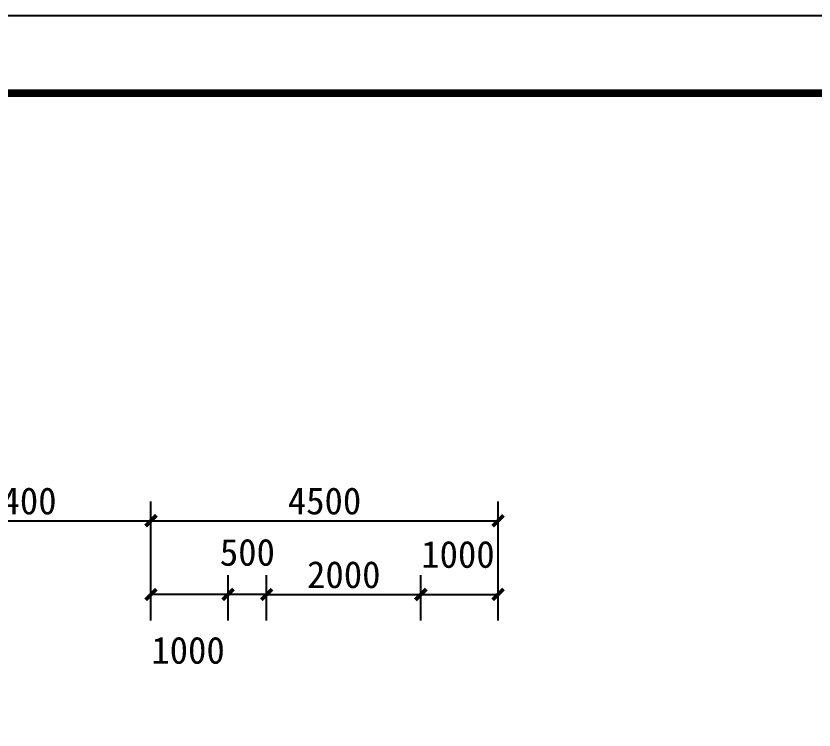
# Model space of a CAD drawing. Header units: millimetres. Extents: x 2456 to 5353, y 685 to 1986.
# Drawn here: x 3687.6 to 3791.1, y 1891.5 to 1984.1 of the extents above; entities that cross this region are included whole.
import ezdxf

# ---------------------------------------------------------------- set-up
doc = ezdxf.new("R2010")
doc.units = ezdxf.units.MM
doc.layers.get('0').update_dxf_attribs({"color": 10})
for name, color, linetype in [('0-外框', 6, 'Continuous'), ('TXT-DIM', 7, 'Continuous'), ('图框', 7, 'Continuous')]:
    doc.layers.add(name, color=color, linetype=linetype)
doc.styles.add('HZ300', font='ROMANS.shx', dxfattribs={"width": 0.7, "bigfont": 'HZTXT5.shx'})
doc.styles.add('宋体', font='')
doc.styles.get('宋体').set_extended_font_data('SimSun')
doc.dimstyles.new('BL100', dxfattribs={"dimtxt": 3, "dimasz": 0.01, "dimexe": 2.5, "dimexo": 2, "dimgap": 0.8, "dimtad": 1, "dimdec": 0, "dimlfac": 100, "dimzin": 0, "dimdsep": 46, "dimtxsty": 'HZ300', "dimblk": '_DIMX', "dimcen": 0.09, "dimclrt": 256, "dimaunit": 1, "dimadec": 0, "dimazin": 0, "dimtfac": 1, "dimtdec": 0, "dimtmove": 2, "dimatfit": 3, "dimldrblk": '_DIMX', "dimfxl": 1, "dimfrac": 2, "dimtolj": 1, "dimtzin": 0, "dimarcsym": 0})

# ---------------------------------------------------------------- blocks, each defined once
blk = doc.blocks.new('_DIMX')
at = {"const_width": 50}
blk.add_lwpolyline([(-70, -70), (70, 70)], dxfattribs=at)
blk = doc.blocks.new('*D39')
at = {"layer": 'Defpoints', "color": 0, "transparency": 16777216}
for p in [(3740.1, 1909.07), (3720.1, 1903.7), (3740.1, 1903.7)]:
    blk.add_point(p, dxfattribs=at)
at = {"layer": 'TXT-DIM', "color": 0, "lineweight": -2, "transparency": 16777216}
for p, q in [((3720.1, 1905.7), (3720.1, 1911.57)), ((3740.1, 1905.7), (3740.1, 1911.57)), ((3720.11, 1909.07), (3740.09, 1909.07))]:
    blk.add_line(p, q, dxfattribs=at)
at = {"layer": 'TXT-DIM', "color": 0, "lineweight": -2, "transparency": 16777216, "xscale": 0.01, "yscale": 0.01, "zscale": 0.01, "rotation": 180}
blk.add_blockref('_DIMX', (3720.1, 1909.07), dxfattribs=at)
at = {"layer": 'TXT-DIM', "color": 0, "lineweight": -2, "transparency": 16777216, "xscale": 0.01, "yscale": 0.01, "zscale": 0.01}
blk.add_blockref('_DIMX', (3740.1, 1909.07), dxfattribs=at)
at = {"layer": 'TXT-DIM', "transparency": 16777216, "insert": (3730.1, 1911.62), "char_height": 3.5, "attachment_point": 5, "style": '宋体'}
blk.add_mtext('\\A1;2000', dxfattribs=at)
blk = doc.blocks.new('*D40')
at = {"layer": 'Defpoints', "color": 0, "transparency": 16777216}
for p in [(3715.1, 1909.07), (3715.1, 1903.7), (3720.1, 1903.7)]:
    blk.add_point(p, dxfattribs=at)
at = {"layer": 'TXT-DIM', "color": 0, "lineweight": -2, "transparency": 16777216}
for p, q in [((3715.1, 1905.7), (3715.1, 1911.57)), ((3720.1, 1905.7), (3720.1, 1911.57)), ((3720.09, 1909.07), (3715.11, 1909.07))]:
    blk.add_line(p, q, dxfattribs=at)
at = {"layer": 'TXT-DIM', "color": 0, "lineweight": -2, "transparency": 16777216, "xscale": 0.01, "yscale": 0.01, "zscale": 0.01, "rotation": 180}
blk.add_blockref('_DIMX', (3715.1, 1909.07), dxfattribs=at)
at = {"layer": 'TXT-DIM', "color": 0, "lineweight": -2, "transparency": 16777216, "xscale": 0.01, "yscale": 0.01, "zscale": 0.01}
blk.add_blockref('_DIMX', (3720.1, 1909.07), dxfattribs=at)
at = {"layer": 'TXT-DIM', "transparency": 16777216, "insert": (3717.6, 1914.52), "char_height": 3.5, "attachment_point": 5, "style": '宋体'}
blk.add_mtext('\\A1;500', dxfattribs=at)
blk = doc.blocks.new('*D41')
at = {"layer": 'Defpoints', "color": 0, "transparency": 16777216}
for p in [(3705.1, 1909.07), (3705.1, 1903.7), (3715.1, 1903.7)]:
    blk.add_point(p, dxfattribs=at)
at = {"layer": 'TXT-DIM', "color": 0, "lineweight": -2, "transparency": 16777216}
for p, q in [((3705.1, 1905.7), (3705.1, 1911.57)), ((3715.1, 1905.7), (3715.1, 1911.57)), ((3715.09, 1909.07), (3705.11, 1909.07))]:
    blk.add_line(p, q, dxfattribs=at)
at = {"layer": 'TXT-DIM', "color": 0, "lineweight": -2, "transparency": 16777216, "xscale": 0.01, "yscale": 0.01, "zscale": 0.01, "rotation": 180}
blk.add_blockref('_DIMX', (3705.1, 1909.07), dxfattribs=at)
at = {"layer": 'TXT-DIM', "color": 0, "lineweight": -2, "transparency": 16777216, "xscale": 0.01, "yscale": 0.01, "zscale": 0.01}
blk.add_blockref('_DIMX', (3715.1, 1909.07), dxfattribs=at)
at = {"layer": 'TXT-DIM', "transparency": 16777216, "insert": (3709.91, 1901.81), "char_height": 3.5, "attachment_point": 5, "style": '宋体'}
blk.add_mtext('\\A1;1000', dxfattribs=at)
blk = doc.blocks.new('*D42')
at = {"layer": 'Defpoints', "color": 0, "transparency": 16777216}
for p in [(3750.1, 1909.07), (3740.1, 1903.7), (3750.1, 1903.7)]:
    blk.add_point(p, dxfattribs=at)
at = {"layer": 'TXT-DIM', "color": 0, "lineweight": -2, "transparency": 16777216}
for p, q in [((3740.1, 1905.7), (3740.1, 1911.57)), ((3750.1, 1905.7), (3750.1, 1911.57)), ((3740.11, 1909.07), (3750.09, 1909.07))]:
    blk.add_line(p, q, dxfattribs=at)
at = {"layer": 'TXT-DIM', "color": 0, "lineweight": -2, "transparency": 16777216, "xscale": 0.01, "yscale": 0.01, "zscale": 0.01, "rotation": 180}
blk.add_blockref('_DIMX', (3740.1, 1909.07), dxfattribs=at)
at = {"layer": 'TXT-DIM', "color": 0, "lineweight": -2, "transparency": 16777216, "xscale": 0.01, "yscale": 0.01, "zscale": 0.01}
blk.add_blockref('_DIMX', (3750.1, 1909.07), dxfattribs=at)
at = {"layer": 'TXT-DIM', "transparency": 16777216, "insert": (3744.9, 1914.25), "char_height": 3.5, "attachment_point": 5, "style": '宋体'}
blk.add_mtext('\\A1;1000', dxfattribs=at)
blk = doc.blocks.new('*D43')
at = {"layer": 'Defpoints', "color": 0, "transparency": 16777216}
for p in [(3750.1, 1918.63), (3705.1, 1908.39), (3750.1, 1908.39)]:
    blk.add_point(p, dxfattribs=at)
at = {"layer": 'TXT-DIM', "color": 0, "lineweight": -2, "transparency": 16777216}
for p, q in [((3705.1, 1910.39), (3705.1, 1921.13)), ((3750.1, 1910.39), (3750.1, 1921.13)), ((3705.11, 1918.63), (3750.09, 1918.63))]:
    blk.add_line(p, q, dxfattribs=at)
at = {"layer": 'TXT-DIM', "color": 0, "lineweight": -2, "transparency": 16777216, "xscale": 0.01, "yscale": 0.01, "zscale": 0.01, "rotation": 180}
blk.add_blockref('_DIMX', (3705.1, 1918.63), dxfattribs=at)
at = {"layer": 'TXT-DIM', "color": 0, "lineweight": -2, "transparency": 16777216, "xscale": 0.01, "yscale": 0.01, "zscale": 0.01}
blk.add_blockref('_DIMX', (3750.1, 1918.63), dxfattribs=at)
at = {"layer": 'TXT-DIM', "transparency": 16777216, "insert": (3727.6, 1921.18), "char_height": 3.5, "attachment_point": 5, "style": '宋体'}
blk.add_mtext('\\A1;4500', dxfattribs=at)
blk = doc.blocks.new('*D55')
at = {"layer": 'Defpoints', "color": 0, "transparency": 16777216}
for p in [(3705.1, 1918.63), (3671.1, 1912.65), (3705.1, 1912.65)]:
    blk.add_point(p, dxfattribs=at)
at = {"layer": 'TXT-DIM', "color": 0, "lineweight": -2, "transparency": 16777216}
for p, q in [((3671.1, 1914.65), (3671.1, 1921.13)), ((3705.1, 1914.65), (3705.1, 1921.13)), ((3671.11, 1918.63), (3705.09, 1918.63))]:
    blk.add_line(p, q, dxfattribs=at)
at = {"layer": 'TXT-DIM', "color": 0, "lineweight": -2, "transparency": 16777216, "xscale": 0.01, "yscale": 0.01, "zscale": 0.01, "rotation": 180}
blk.add_blockref('_DIMX', (3671.1, 1918.63), dxfattribs=at)
at = {"layer": 'TXT-DIM', "color": 0, "lineweight": -2, "transparency": 16777216, "xscale": 0.01, "yscale": 0.01, "zscale": 0.01}
blk.add_blockref('_DIMX', (3705.1, 1918.63), dxfattribs=at)
at = {"layer": 'TXT-DIM', "transparency": 16777216, "insert": (3688.1, 1921.18), "char_height": 3.5, "attachment_point": 5, "style": '宋体'}
blk.add_mtext('\\A1;3400', dxfattribs=at)

msp = doc.modelspace()

# ---------------------------------------------------------------- linework, layer by layer
at = {"layer": '0-外框', "color": 0}
msp.add_lwpolyline([(4306.4853, 1390.1049), (4306.4853, 1984.1049), (3465.4853, 1984.1049), (3465.4853, 1390.1049)], close=True, dxfattribs=at)
at = {"layer": '图框', "color": 0, "const_width": 1}
msp.add_lwpolyline([(3490.4853, 1400.1049), (3490.4853, 1974.1049), (4296.4853, 1974.1049), (4296.4853, 1400.1049), (3490.4853, 1400.1049)], dxfattribs=at)

# ---------------------------------------------------------------- dimensions: what is measured, and where the dimension line sits
at = {"layer": 'TXT-DIM', "color": 0}
for base, p1, p2, picture, middle in [((3705.1041, 1918.6266), (3671.1041, 1912.6542), (3705.1041, 1912.6542), '*D55', (3688.1041, 1921.1766)), ((3750.1041, 1918.6266), (3705.1041, 1908.3905), (3750.1041, 1908.3905), '*D43', (3727.6041, 1921.1766)), ((3715.1041, 1909.0738), (3720.1041, 1903.6965), (3715.1041, 1903.6965), '*D40', (3717.6041, 1914.5238)), ((3740.1041, 1909.0738), (3720.1041, 1903.6965), (3740.1041, 1903.6965), '*D39', (3730.1041, 1911.6238))]:
    dim = msp.add_linear_dim(base=base, p1=p1, p2=p2, dimstyle='BL100', override={"dimtxt": 3.5, "dimtxsty": '宋体'}, dxfattribs=at)
    dim.commit()
    dim.dimension.update_dxf_attribs({"geometry": picture, "text_midpoint": middle})
for base, p1, p2, picture, middle in [((3750.1041, 1909.0738), (3740.1041, 1903.6965), (3750.1041, 1903.6965), '*D42', (3744.8954, 1914.2472)), ((3705.1041, 1909.0738), (3715.1041, 1903.6965), (3705.1041, 1903.6965), '*D41', (3709.9138, 1901.8092))]:
    dim = msp.add_linear_dim(base=base, p1=p1, p2=p2, dimstyle='BL100', override={"dimtxt": 3.5, "dimtxsty": '宋体'}, dxfattribs=at)
    dim.commit()
    dim.dimension.update_dxf_attribs({"geometry": picture, "text_midpoint": middle, "dimtype": 160})

doc.saveas('drawing.dxf')
